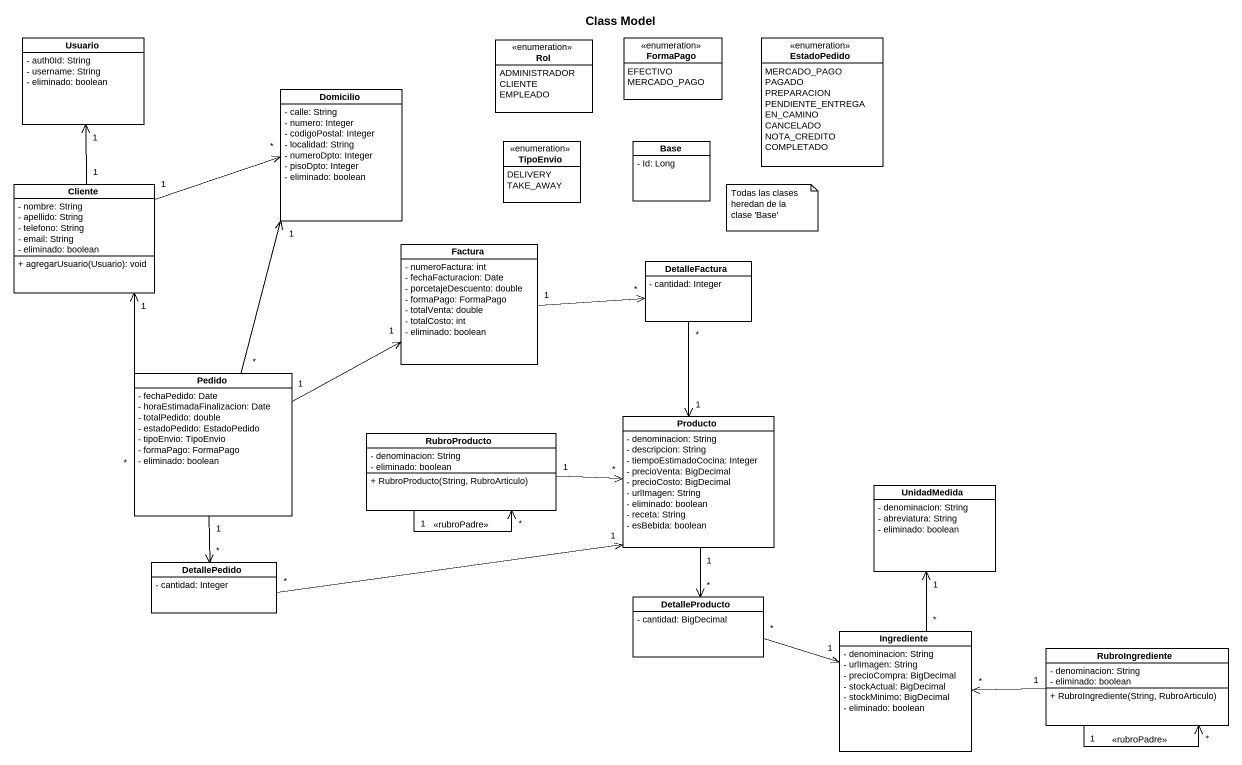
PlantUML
@startuml
title Class Model
hide circle
hide empty members
skinparam classAttributeIconSize 0
class Usuario {
  - auth0Id: String
  - username: String
  - eliminado: boolean
}
enum Rol {
  ADMINISTRADOR
  CLIENTE
  EMPLEADO
}
enum FormaPago {
  EFECTIVO
  MERCADO_PAGO
}
enum EstadoPedido {
  MERCADO_PAGO
  PAGADO
  PREPARACION
  PENDIENTE_ENTREGA
  EN_CAMINO
  CANCELADO
  NOTA_CREDITO
  COMPLETADO
}
class Domicilio {
  - calle: String
  - numero: Integer
  - codigoPostal: Integer
  - localidad: String
  - numeroDpto: Integer
  - pisoDpto: Integer
  - eliminado: boolean
}
enum TipoEnvio {
  DELIVERY
  TAKE_AWAY
}
class Base {
  - Id: Long
}
class Cliente {
  - nombre: String
  - apellido: String
  - telefono: String
  - email: String
  - eliminado: boolean
  + agregarUsuario(Usuario): void
}
class Factura {
  - numeroFactura: int
  - fechaFacturacion: Date
  - porcetajeDescuento: double
  - formaPago: FormaPago
  - totalVenta: double
  - totalCosto: int
  - eliminado: boolean
}
class DetalleFactura {
  - cantidad: Integer
}
class Pedido {
  - fechaPedido: Date
  - horaEstimadaFinalizacion: Date
  - totalPedido: double
  - estadoPedido: EstadoPedido
  - tipoEnvio: TipoEnvio
  - formaPago: FormaPago
  - eliminado: boolean
}
class Producto {
  - denominacion: String
  - descripcion: String
  - tiempoEstimadoCocina: Integer
  - precioVenta: BigDecimal
  - precioCosto: BigDecimal
  - urlImagen: String
  - eliminado: boolean
  - receta: String
  - esBebida: boolean
}
class RubroProducto {
  - denominacion: String
  - eliminado: boolean
  + RubroProducto(String, RubroArticulo)
}
class UnidadMedida {
  - denominacion: String
  - abreviatura: String
  - eliminado: boolean
}
class DetallePedido {
  - cantidad: Integer
}
class DetalleProducto {
  - cantidad: BigDecimal
}
class Ingrediente {
  - denominacion: String
  - urlImagen: String
  - precioCompra: BigDecimal
  - stockActual: BigDecimal
  - stockMinimo: BigDecimal
  - eliminado: boolean
}
class RubroIngrediente {
  - denominacion: String
  - eliminado: boolean
  + RubroIngrediente(String, RubroArticulo)
}
Usuario "1" <-- "1" Cliente
Cliente "1" -right-> "*" Domicilio
Cliente "1" <-- "*" Pedido
Factura "1" -right-> "*" DetalleFactura
Pedido "*" -up-> "1" Domicilio
Pedido "1" -right-> "1" Factura
Pedido "1" --> "*" DetallePedido
Producto "1" <-up- "*" DetalleFactura
Producto "*" <-left- "1" RubroProducto
Producto "1" <-left- "*" DetallePedido
Producto "1" --> "*" DetalleProducto
RubroProducto "1" --> "*" RubroProducto : <<rubroPadre>>
UnidadMedida "1" <-- "*" Ingrediente
Ingrediente "1" <-left- "*" DetalleProducto
RubroIngrediente "1" -left-> "*" Ingrediente
RubroIngrediente "1" --> "*" RubroIngrediente : <<rubroPadre>>
note as N1
  Todas las clases heredan de la clase 'Base'
end note
@enduml
